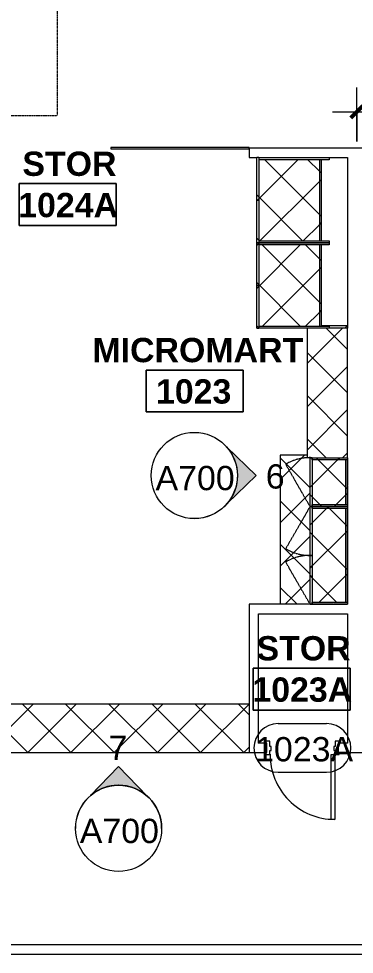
# Model space of a CAD drawing. Header units: inches. Extents: x 4757 to 6810, y 9919 to 10986.
# Drawn here: x 5821.5 to 5946.1, y 10429.3 to 10776.1 of the extents above; entities that cross this region are included whole.
import ezdxf

# ---------------------------------------------------------------- set-up
doc = ezdxf.new("R2010")
doc.units = ezdxf.units.IN
doc.header["$MEASUREMENT"] = 0
for name, pattern in [('Dash', [0.25, 0.125, -0.125]), ('Dash 1_32_', [0.0625, 0.03125, -0.03125]), ('Hidden', [0.28125, 0.1875, -0.09375])]:
    doc.linetypes.add(name, pattern=pattern)
for name, color, linetype, lineweight in [('A-ANNO-DIMS', 211, 'Continuous', 9), ('A-ANNO-DIMS-96', 211, 'Continuous', 9), ('A-AREA-IDEN', 2, 'Continuous', 9), ('A-DOOR', 31, 'Continuous', 13), ('A-DOOR-IDEN', 31, 'Continuous', 9), ('A-GENM', 13, 'Dash 1_32_', 9), ('A-WALL', 113, 'Continuous', 13), ('G-ANNO-SYMB', 111, 'Continuous', 9), ('I-WALL', 2, 'Continuous', 9), ('Q-CASE', 31, 'Continuous', 9), ('Q-CASE-HDLN', 31, 'Dash', 9)]:
    doc.layers.add(name, color=color, linetype=linetype, lineweight=lineweight)
doc.styles.add('Arial_3', font='arial.ttf', dxfattribs={"height": 9})
doc.styles.add('Swis721 Lt BT', font='swissl.ttf', dxfattribs={"height": 9})
doc.styles.add('Swis721 Lt BT_B', font='', dxfattribs={"height": 9})
doc.styles.get('Swis721 Lt BT_B').set_extended_font_data('Swis721 Lt BT', bold=True)
doc.dimstyles.new('OTJ_-_3_32__Linear__1_2__Tolerance', dxfattribs={"dimscale": 12, "dimtxt": 9.497835, "dimasz": 0.375, "dimexe": 0.75, "dimexo": 0.5, "dimgap": 0.5, "dimtad": 1, "dimdec": 1, "dimrnd": 0.5, "dimzin": 3, "dimdsep": 46, "dimlunit": 4, "dimtxsty": 'Swis721 Lt BT', "dimblk1": 'OBLIQUE', "dimblk2": 'OBLIQUE', "dimsah": 1, "dimcen": 0.09, "dimdle": 0.75, "dimazin": 0, "dimtfac": 1, "dimtdec": 4, "dimtix": 1, "dimtmove": 0, "dimatfit": 3, "dimfxl": 1, "dimtvp": 1, "dimfrac": 2, "dimtolj": 1, "dimtzin": 0, "dimarcsym": 2})
pattern_1 = [(45, (0, 0), (-8.012227, 8.012227), []), (135, (0, 0), (-8.012227, -8.012227), [])]
pattern_2 = [(315, (-10690.998, 5939.14), (8.012227, 8.012227), []), (45, (-10690.998, 5939.14), (-8.012227, 8.012227), [])]
pattern_3 = [(315, (-10659.392, 5939.14), (8.012227, 8.012227), []), (45, (-10659.392, 5939.14), (-8.012227, 8.012227), [])]
pattern_4 = [(135, (10597.267, -5945.882), (-8.012227, -8.012227), []), (225, (10597.267, -5945.882), (8.012227, -8.012227), [])]
pattern_5 = [(135, (10615.383, -5945.882), (-8.012227, -8.012227), []), (225, (10615.383, -5945.882), (8.012227, -8.012227), [])]

# ---------------------------------------------------------------- blocks, each defined once
blk = doc.blocks.new('Door - Glass Single - Patch - Short Handle-7125741-Level XX  CONSTRUCTION')
at = {"layer": 'A-DOOR', "lineweight": 20}
for p, q in [((17, 38), (17, 2)), ((18, 38), (17, 38)), ((18, 2), (18, 38)), ((17, 2), (18, 2))]:
    blk.add_line(p, q, dxfattribs=at)
at = {"layer": 'A-DOOR', "lineweight": 9}
blk.add_arc((18, 2), 36, 90, 180.5, dxfattribs=at)
at = {"layer": 'A-GENM'}
for p, q in [((-35.81, 60.06), (18, 60.06)), ((-35.81, 0.25), (-35.81, 60.06)), ((18, 0.25), (18, 60.06)), ((17.97, 0.25), (18, 0.25)), ((-29.81, -0.25), (-29.81, -48.06)), ((-17.81, -0.25), (-17.81, -48.06)), ((17.97, -0.25), (18, -0.25)), ((18, -0.25), (18, -48.06)), ((-17.81, -48.06), (-29.81, -48.06)), ((-17.81, -48.06), (18, -48.06))]:
    blk.add_line(p, q, dxfattribs=at)
blk = doc.blocks.new('Casework 3 - Casework 1-8504727-Level XX  CONSTRUCTION')
at = {"layer": 'Q-CASE'}
h = blk.add_hatch(dxfattribs=at)
h.set_pattern_fill('FP_27', color=256, style=0, pattern_type=2)
h.set_pattern_definition(pattern_1)
h.paths.add_polyline_path([(5801.65, 10505.04), (5801.65, 10522.04), (5800.65, 10522.04), (5800.65, 10505.04)], flags=0)
h = blk.add_hatch(dxfattribs=at)
h.set_pattern_fill('FP_27', color=256, style=0, pattern_type=2)
h.set_pattern_definition(pattern_1)
h.paths.add_polyline_path([(5907.04, 10504.04), (5907.04, 10522.04), (5800.65, 10522.04), (5800.65, 10504.04)], flags=0)
for p, q in [((5801.65, 10522.04), (5800.65, 10522.04)), ((5907.04, 10522.04), (5800.65, 10522.04)), ((5800.65, 10521.37), (5800.65, 10518.06)), ((5800.65, 10521.37), (5800.65, 10518.06)), ((5801.65, 10505.04), (5801.65, 10522.04)), ((5800.65, 10516.23), (5800.65, 10513.29)), ((5800.65, 10516.23), (5800.65, 10513.29)), ((5800.65, 10511.31), (5800.65, 10508.1)), ((5800.65, 10511.31), (5800.65, 10508.1)), ((5800.65, 10506.13), (5800.65, 10505.04)), ((5800.65, 10506.13), (5800.65, 10504.04)), ((5800.65, 10505.04), (5801.65, 10505.04)), ((5800.65, 10504.04), (5907.04, 10504.04))]:
    blk.add_line(p, q, dxfattribs=at)
blk = doc.blocks.new('Door - Single - 24_-8328965-Level XX  CONSTRUCTION')
at = {"layer": 'A-DOOR'}
for p, q in [((-8.01, 26.59), (-6.63, 26.59)), ((-8.01, 2.59), (-8.01, 26.59)), ((-6.63, 26.59), (-6.63, 2.59)), ((-6.63, 2.59), (-8.01, 2.59))]:
    blk.add_line(p, q, dxfattribs=at)
at = {"layer": 'A-DOOR', "lineweight": 9}
for p, q in [((-9.63, 2.59), (-9.63, 1.84)), ((-8.13, 2.59), (-9.63, 2.59)), ((-8.13, 1.09), (-8.13, 2.59)), ((-7.63, 1.09), (-8.13, 1.09)), ((-7.63, -0.41), (-7.63, 1.09)), ((16.12, 1.09), (15.62, 1.09)), ((15.62, 1.09), (15.62, -0.41)), ((17.62, 2.59), (16.12, 2.59)), ((16.12, 2.59), (16.12, 1.09)), ((17.62, 1.84), (17.62, 2.59)), ((-9.63, -1.66), (-9.63, -2.41)), ((-9.63, -2.41), (-8.13, -2.41)), ((-8.13, -2.41), (-8.13, -0.41)), ((-8.13, -0.41), (-7.63, -0.41)), ((15.62, -0.41), (16.12, -0.41)), ((16.12, -0.41), (16.12, -2.41)), ((16.12, -2.41), (17.62, -2.41)), ((17.62, -2.41), (17.62, -1.66))]:
    blk.add_line(p, q, dxfattribs=at)
blk.add_arc((-8.01, 2.59), 24, 359.5, 90, dxfattribs=at)
blk = doc.blocks.new('C-Counter Top - ADJ HEIGHT-9036809-Level XX  CONSTRUCTION')
at = {"layer": 'Q-CASE'}
h = blk.add_hatch(dxfattribs=at)
h.set_pattern_fill('FP_36', color=256, style=0, pattern_type=2)
h.set_pattern_definition([(135, (10567.016, -5943.519), (-8.012227, -8.012227), []), (225, (10567.016, -5943.519), (8.012227, -8.012227), [])])
h.paths.add_polyline_path([(7.98, -25), (7.98, -13.87), (-46.37, -13.87), (-46.37, -15), (-47.26, -15), (-47.26, -25), (-10.14, -25)], flags=0)
for p, q in [((-47.26, -15), (-47.26, -25)), ((-47.26, -25), (7.98, -25))]:
    blk.add_line(p, q, dxfattribs=at)
blk = doc.blocks.new('CW Cupbd1 - Fridge 80_h x 24_d - 2 Doors-9043055-Level XX  CONSTRUCTION')
at = {"layer": 'Q-CASE'}
h = blk.add_hatch(dxfattribs=at)
h.set_pattern_fill('FP_37', color=256, style=0, pattern_type=2)
h.set_pattern_definition(pattern_2)
h.paths.add_polyline_path([(2, 28.56), (17.8, 28.56), (17.8, 29.31), (2, 29.31)], flags=0)
h = blk.add_hatch(dxfattribs=at)
h.set_pattern_fill('FP_37', color=256, style=0, pattern_type=2)
h.set_pattern_definition(pattern_2)
h.paths.add_polyline_path([(2.75, 6.06), (32.85, 6.06), (32.85, 28.56), (2.75, 28.56), (2.75, 24.73)], flags=0)
h = blk.add_hatch(dxfattribs=at)
h.set_pattern_fill('FP_37', color=256, style=0, pattern_type=2)
h.set_pattern_definition(pattern_2)
h.paths.add_polyline_path([(17.8, 28.56), (33.6, 28.56), (33.6, 29.31), (17.8, 29.31)], flags=0)
h = blk.add_hatch(dxfattribs=at)
h.set_pattern_fill('FP_37', color=256, style=0, pattern_type=2)
h.set_pattern_definition(pattern_2)
h.paths.add_polyline_path([(2.75, 5.31), (32.85, 5.31), (32.85, 6.06), (2.75, 6.06)], flags=0)
for p, q in [((2, 29.31), (17.8, 29.31)), ((2, 29.31), (2, 28.56)), ((17.8, 28.56), (2, 28.56)), ((2.75, 28.56), (2.75, 6.06)), ((17.8, 28.56), (17.8, 29.31)), ((17.8, 29.31), (33.6, 29.31)), ((17.8, 29.31), (17.8, 28.56)), ((33.6, 28.56), (17.8, 28.56)), ((32.85, 6.06), (32.85, 28.56)), ((33.6, 28.56), (33.6, 29.31)), ((32.85, 6.06), (2.75, 6.06)), ((2.75, 6.06), (2.75, 5.31)), ((2.75, 5.31), (32.85, 5.31)), ((32.85, 5.31), (32.85, 6.06))]:
    blk.add_line(p, q, dxfattribs=at)
at = {"layer": 'Q-CASE', "lineweight": 20}
for p, q in [((2, 2.36), (2, 28.56)), ((33.6, 28.56), (33.6, 2.36)), ((2.75, 5.31), (2.75, 2.36)), ((32.85, 2.36), (32.85, 5.31)), ((2.75, 2.36), (2, 2.36)), ((33.6, 2.36), (32.85, 2.36))]:
    blk.add_line(p, q, dxfattribs=at)
blk = doc.blocks.new('CW Cupbd1 - Fridge 80_h x 24_d - 2 Doors-V12-Level XX  CONSTRUCTION')
at = {"layer": 'Q-CASE'}
h = blk.add_hatch(dxfattribs=at)
h.set_pattern_fill('FP_38', color=256, style=0, pattern_type=2)
h.set_pattern_definition(pattern_3)
h.paths.add_polyline_path([(2, 28.56), (17.8, 28.56), (17.8, 29.31), (2, 29.31)], flags=0)
h = blk.add_hatch(dxfattribs=at)
h.set_pattern_fill('FP_38', color=256, style=0, pattern_type=2)
h.set_pattern_definition(pattern_3)
h.paths.add_polyline_path([(2.75, 6.06), (32.85, 6.06), (32.85, 28.56), (2.75, 28.56), (2.75, 24.73)], flags=0)
h = blk.add_hatch(dxfattribs=at)
h.set_pattern_fill('FP_38', color=256, style=0, pattern_type=2)
h.set_pattern_definition(pattern_3)
h.paths.add_polyline_path([(17.8, 28.56), (33.6, 28.56), (33.6, 29.31), (17.8, 29.31)], flags=0)
h = blk.add_hatch(dxfattribs=at)
h.set_pattern_fill('FP_38', color=256, style=0, pattern_type=2)
h.set_pattern_definition(pattern_3)
h.paths.add_polyline_path([(2.75, 6.06), (2.75, 5.31), (32.85, 5.31), (32.85, 6.06), (8.16, 6.06)], flags=0)
for p, q in [((2, 29.31), (17.8, 29.31)), ((2, 29.31), (2, 28.56)), ((17.8, 28.56), (2, 28.56)), ((2.75, 28.56), (2.75, 6.06)), ((17.8, 28.56), (17.8, 29.31)), ((17.8, 29.31), (33.6, 29.31)), ((17.8, 29.31), (17.8, 28.56)), ((33.6, 28.56), (17.8, 28.56)), ((32.85, 6.06), (32.85, 28.56)), ((33.6, 28.56), (33.6, 29.31)), ((32.85, 6.06), (2.75, 6.06)), ((2.75, 6.06), (2.75, 5.31)), ((2.75, 5.31), (32.85, 5.31)), ((32.85, 5.31), (32.85, 6.06))]:
    blk.add_line(p, q, dxfattribs=at)
at = {"layer": 'Q-CASE', "lineweight": 20}
for p, q in [((2, 10.62), (2, 28.56)), ((33.6, 28.56), (33.6, 2.36)), ((2.75, 5.31), (2.75, 2.36)), ((32.85, 2.36), (32.85, 5.31)), ((2.75, 2.36), (2, 2.36)), ((33.6, 2.36), (32.85, 2.36))]:
    blk.add_line(p, q, dxfattribs=at)
blk = doc.blocks.new('CW Cupbd Ohead - 37_h x 13 7_8_d - 2 Doors - 1 Shelf-9043161-Level XX  CONSTRUCTION')
at = {"layer": 'Q-CASE'}
h = blk.add_hatch(dxfattribs=at)
h.set_pattern_fill('FP_39', color=256, style=0, pattern_type=2)
h.set_pattern_definition(pattern_4)
h.paths.add_polyline_path([(2.75, -15.45), (2.75, -2.36), (2, -2.36), (2, -15.45)], flags=0)
h = blk.add_hatch(dxfattribs=at)
h.set_pattern_fill('FP_39', color=256, style=0, pattern_type=2)
h.set_pattern_definition(pattern_4)
h.paths.add_polyline_path([(37.48, -2.36), (2.75, -2.36), (2.75, -3.11), (37.48, -3.11)], flags=0)
h = blk.add_hatch(dxfattribs=at)
h.set_pattern_fill('FP_39', color=256, style=0, pattern_type=2)
h.set_pattern_definition(pattern_4)
h.paths.add_polyline_path([(37.48, -15.45), (37.48, -3.11), (2.75, -3.11), (2.75, -15.45), (20.11, -15.45)], flags=0)
h = blk.add_hatch(dxfattribs=at)
h.set_pattern_fill('FP_39', color=256, style=0, pattern_type=2)
h.set_pattern_definition(pattern_4)
h.paths.add_polyline_path([(20.11, -15.45), (2, -15.45), (2, -16.24), (20.11, -16.24)], flags=0)
h = blk.add_hatch(dxfattribs=at)
h.set_pattern_fill('FP_39', color=256, style=0, pattern_type=2)
h.set_pattern_definition(pattern_4)
h.paths.add_polyline_path([(38.23, -16.24), (38.23, -15.45), (20.11, -15.45), (20.11, -16.24)], flags=0)
for p, q in [((2, -2.36), (2.75, -2.36)), ((2, -15.45), (2, -2.36)), ((2.75, -2.36), (2.75, -15.45)), ((37.48, -2.36), (2.75, -2.36)), ((2.75, -3.11), (37.48, -3.11)), ((37.48, -2.36), (38.23, -2.36)), ((37.48, -15.45), (37.48, -2.36)), ((38.23, -15.45), (38.23, -2.36)), ((2, -15.45), (20.11, -15.45)), ((2, -15.45), (2, -16.24)), ((2.75, -15.45), (2, -15.45)), ((20.11, -16.24), (2, -16.24)), ((20.11, -16.24), (20.11, -15.45)), ((20.11, -15.45), (38.23, -15.45)), ((20.11, -15.45), (20.11, -16.24)), ((38.23, -16.24), (20.11, -16.24)), ((38.23, -15.45), (37.48, -15.45)), ((38.23, -16.24), (38.23, -15.45))]:
    blk.add_line(p, q, dxfattribs=at)
at = {"layer": 'Q-CASE', "linetype": 'Hidden'}
for p, q in [((2, -16.24), (17.68, -25.3)), ((38.23, -16.24), (22.54, -25.3))]:
    blk.add_line(p, q, dxfattribs=at)
for centre, start, end in [((2, -16.24), 330, 0.5), ((38.23, -16.24), 179.5, 210)]:
    blk.add_arc(centre, 18.12, start, end, dxfattribs=at)
at = {"layer": 'Q-CASE-HDLN'}
for p, q in [((2, -16.24), (2, -2.36)), ((2, -2.36), (38.23, -2.36)), ((38.23, -2.36), (38.23, -16.24)), ((38.23, -16.24), (2, -16.24))]:
    blk.add_line(p, q, dxfattribs=at)
blk = doc.blocks.new('C-Counter Top - ADJ HEIGHT - 1_ 3_-9039515-Level XX  CONSTRUCTION')
at = {"layer": 'Q-CASE'}
h = blk.add_hatch(dxfattribs=at)
h.set_pattern_fill('FP_40', color=256, style=0, pattern_type=2)
h.set_pattern_definition([(135, (10614.981, -5943.519), (-8.012227, -8.012227), []), (225, (10614.981, -5943.519), (8.012227, -8.012227), [])])
h.paths.add_polyline_path([(-46.41, -6.74), (-46.41, 0), (-47.26, 0), (-47.26, -9.69), (-47.16, -9.69), (-47.16, -6.74)], flags=0)
blk.add_line((-47.26, 0), (-47.26, -9.69), dxfattribs=at)
blk = doc.blocks.new('C-Counter Top - ADJ HEIGHT - 1_ 3_-9039492-Level XX  CONSTRUCTION')
at = {"layer": 'Q-CASE'}
h = blk.add_hatch(dxfattribs=at)
h.set_pattern_fill('FP_41', color=256, style=0, pattern_type=2)
h.set_pattern_definition([(135, (10614.125, -5943.519), (-8.012227, -8.012227), []), (225, (10614.125, -5943.519), (8.012227, -8.012227), [])])
h.paths.add_polyline_path([(0.74, -13.09), (0.74, 0), (-47.26, 0), (-47.26, -15), (0.74, -15), (0.74, -13.88)], flags=0)
for p, q in [((0.74, 0), (-47.26, 0)), ((-47.26, 0), (-47.26, -15)), ((-47.26, -15), (0.74, -15)), ((0.74, -15), (0.74, -13.88))]:
    blk.add_line(p, q, dxfattribs=at)
blk = doc.blocks.new('CW Cupbd Ohead1 - 37_h x 13 7_8_d - 1 Door - 1 Shelf 2-9043129-Level XX  CONSTRUCTION')
at = {"layer": 'Q-CASE'}
h = blk.add_hatch(dxfattribs=at)
h.set_pattern_fill('FP_42', color=256, style=0, pattern_type=2)
h.set_pattern_definition(pattern_5)
h.paths.add_polyline_path([(2.75, -2.36), (2, -2.36), (2, -15.45), (2.75, -15.45)], flags=0)
h = blk.add_hatch(dxfattribs=at)
h.set_pattern_fill('FP_42', color=256, style=0, pattern_type=2)
h.set_pattern_definition(pattern_5)
h.paths.add_polyline_path([(19.36, -2.36), (2.75, -2.36), (2.75, -3.11), (19.36, -3.11)], flags=0)
h = blk.add_hatch(dxfattribs=at)
h.set_pattern_fill('FP_42', color=256, style=0, pattern_type=2)
h.set_pattern_definition(pattern_5)
h.paths.add_polyline_path([(19.36, -3.11), (2.75, -3.11), (2.75, -15.45), (19.36, -15.45)], flags=0)
h = blk.add_hatch(dxfattribs=at)
h.set_pattern_fill('FP_42', color=256, style=0, pattern_type=2)
h.set_pattern_definition(pattern_5)
h.paths.add_polyline_path([(20.11, -2.36), (19.36, -2.36), (19.36, -15.45), (20.11, -15.45)], flags=0)
h = blk.add_hatch(dxfattribs=at)
h.set_pattern_fill('FP_42', color=256, style=0, pattern_type=2)
h.set_pattern_definition(pattern_5)
h.paths.add_polyline_path([(20.11, -15.45), (2, -15.45), (2, -16.24), (20.11, -16.24)], flags=0)
for p, q in [((2, -2.36), (2.75, -2.36)), ((2, -15.45), (2, -2.36)), ((2.75, -2.36), (2.75, -15.45)), ((19.36, -2.36), (2.75, -2.36)), ((2.75, -3.11), (19.36, -3.11)), ((19.36, -2.36), (20.11, -2.36)), ((19.36, -15.45), (19.36, -2.36)), ((20.11, -15.45), (20.11, -2.36)), ((2, -15.45), (20.11, -15.45)), ((2, -15.45), (2, -16.24)), ((2.75, -15.45), (2, -15.45)), ((20.11, -16.24), (2, -16.24)), ((20.11, -15.45), (19.36, -15.45)), ((20.11, -16.24), (20.11, -15.45))]:
    blk.add_line(p, q, dxfattribs=at)
at = {"layer": 'Q-CASE', "linetype": 'Hidden'}
blk.add_line((20.11, -16.24), (4.42, -25.3), dxfattribs=at)
blk.add_arc((20.11, -16.24), 18.12, 179.5, 210, dxfattribs=at)
at = {"layer": 'Q-CASE-HDLN'}
for p, q in [((2, -16.24), (2, -2.36)), ((2, -2.36), (20.11, -2.36)), ((20.11, -2.36), (20.11, -16.24)), ((20.11, -16.24), (2, -16.24))]:
    blk.add_line(p, q, dxfattribs=at)
blk = doc.blocks.new('Elevation - Filled Arrow 2-347888-Level XX  CONSTRUCTION')
at = {"layer": 'G-ANNO-SYMB'}
blk.add_circle((0, 0), 0.1664, dxfattribs=at)
blk = doc.blocks.new('Elevation - Filled Arrow-151867-Level XX  CONSTRUCTION')
at = {"layer": 'G-ANNO-SYMB'}
h = blk.add_hatch(color=256, dxfattribs=at)
edge = h.paths.add_edge_path(flags=0)
edge.add_line((0, 0.2393), (0.1103, 0.1247))
edge.add_arc((-0.0002, -0.0002), 0.1667, 48.498, 130.5571)
edge.add_line((-0.1085, 0.1265), (0, 0.2393))
for p, q in [((0, 0.2393), (-0.1085, 0.1265)), ((-0.1084, 0.1266), (0, 0.2393)), ((0, 0.2393), (-0.1084, 0.1266)), ((0, 0.2393), (0.11, 0.1249)), ((0.1103, 0.1247), (0, 0.2393))]:
    blk.add_line(p, q, dxfattribs=at)
blk.add_arc((-0.0002, -0.0002), 0.1667, 48.498, 130.5571, dxfattribs=at)
blk.add_ellipse((-0.0002, -0.0001), major_axis=(-0.1667, 0), ratio=0.999376, start_param=3.141593, end_param=6.283185, dxfattribs=at)
blk = doc.blocks.new('Door Tag - Door Tag-41184-Level XX  CONSTRUCTION')
at = {"layer": 'A-DOOR-IDEN'}
for p, q in [((-0.09375, 0.09375), (0.09375, 0.09375)), ((-0.09375, -0.09375), (0.09375, -0.09375))]:
    blk.add_line(p, q, dxfattribs=at)
for centre, start, end in [((-0.09375, 0), 90, 270), ((0.09375, 0), 270, 90)]:
    blk.add_arc(centre, 0.09375, start, end, dxfattribs=at)
blk = doc.blocks.new('Room Tag - Room Name and Number-3379422-Level XX  CONSTRUCTION')
at = {"layer": 'A-AREA-IDEN'}
for p, q in [((-0.1881, -0.1636), (-0.1881, -0.0018)), ((-0.1881, -0.0018), (0.1869, -0.0018)), ((0.1869, -0.0018), (-0.1881, -0.0018)), ((-0.1881, -0.0018), (-0.1881, -0.1636)), ((0.1869, -0.0018), (0.1869, -0.1636)), ((0.1869, -0.1636), (0.1869, -0.0018)), ((0.1869, -0.1636), (-0.1881, -0.1636)), ((-0.1881, -0.1636), (0.1869, -0.1636))]:
    blk.add_line(p, q, dxfattribs=at)
blk = doc.blocks.new('DIMBLOCK30-Level XX  CONSTRUCTION')
at = {"layer": 'A-ANNO-DIMS-96'}
for p, q in [((5947.02, 10730.6), (5947.02, 10750.59)), ((6035.02, 10734.1), (6035.02, 10750.59)), ((5938.02, 10741.59), (6044.02, 10741.59)), ((5947.02, 10741.59), (5947.02, 10730.6)), ((6035.02, 10741.59), (6035.02, 10734.1))]:
    blk.add_line(p, q, dxfattribs=at)
at = {"layer": 'A-ANNO-DIMS-96', "lineweight": 50}
for p, q in [((5947.02, 10741.59), (5944.77, 10739.34)), ((5947.02, 10741.59), (5949.27, 10743.84)), ((6035.02, 10741.59), (6032.77, 10739.34)), ((6035.02, 10741.59), (6037.27, 10743.84))]:
    blk.add_line(p, q, dxfattribs=at)
at = {"layer": 'A-ANNO-DIMS-96', "color": 0, "insert": (5976.47, 10759.6), "char_height": 9, "width": 34.9159, "attachment_point": 1, "line_spacing_factor": 1.005062, "style": 'Swis721 Lt BT'}
blk.add_mtext('7\' - 4"', dxfattribs=at)
blk = doc.blocks.new('_Oblique')
at = {"color": 0, "linetype": 'ByBlock', "lineweight": -2}
blk.add_line((-0.5, -0.5), (0.5, 0.5), dxfattribs=at)

msp = doc.modelspace()

# ---------------------------------------------------------------- linework, layer by layer
at = {"layer": 'A-WALL'}
msp.add_line((5907.04, 10728.1), (5907.04, 10727.85), dxfattribs=at)
at = {"layer": 'I-WALL', "lineweight": 13}
for p, q in [((5907.04, 10728.35), (5855.65, 10728.35)), ((5855.65, 10728.35), (5855.65, 10727.85)), ((5855.65, 10727.85), (5907.04, 10727.85)), ((5907.04, 10728.1), (5907.04, 10728.35)), ((5949.04, 10728.1), (5907.04, 10728.1)), ((5907.04, 10727.85), (5907.04, 10724.6)), ((5907.04, 10724.6), (5909.83, 10724.6)), ((5910.58, 10724.6), (5943.52, 10724.6)), ((5943.52, 10724.6), (5943.52, 10661.39)), ((5907.04, 10559.04), (5907.04, 10504.04)), ((5929.64, 10559.04), (5907.04, 10559.04)), ((5910.54, 10507.54), (5910.54, 10555.54)), ((5910.54, 10555.54), (5943.52, 10555.54)), ((5943.52, 10555.54), (5943.52, 10507.54)), ((5913.54, 10507.54), (5910.54, 10507.54)), ((5913.54, 10504.04), (5913.54, 10507.54)), ((5943.52, 10507.54), (5940.04, 10507.54)), ((5940.04, 10507.54), (5940.04, 10504.04)), ((5907.04, 10504.04), (5913.54, 10504.04)), ((5940.04, 10504.04), (6038.52, 10504.04)), ((6245.92, 10432.79), (5729.54, 10432.79)), ((5726.04, 10429.29), (6242.41, 10429.29))]:
    msp.add_line(p, q, dxfattribs=at)

# ---------------------------------------------------------------- block references
at = {"layer": 'A-AREA-IDEN', "xscale": 95.99999999999994, "yscale": 95.99999999999994, "zscale": 95.99999999999994}
for p in [(5839.74, 10715.13), (5886.87, 10646.05), (5926.63, 10535.51)]:
    msp.add_blockref('Room Tag - Room Name and Number-3379422-Level XX  CONSTRUCTION', p, dxfattribs=at)
at = {"layer": 'A-DOOR'}
msp.add_blockref('Door - Glass Single - Patch - Short Handle-7125741-Level XX  CONSTRUCTION', (5817.84, 10788.29), dxfattribs=at)
at = {"layer": 'A-DOOR', "rotation": 180}
msp.add_blockref('Door - Single - 24_-8328965-Level XX  CONSTRUCTION', (5930.78, 10505.88), dxfattribs=at)
at = {"layer": 'A-DOOR-IDEN', "xscale": 95.99999999999994, "yscale": 95.99999999999994, "zscale": 95.99999999999994}
msp.add_blockref('Door Tag - Door Tag-41184-Level XX  CONSTRUCTION', (5926.79, 10505.79), dxfattribs=at)
at = {"layer": 'G-ANNO-SYMB', "xscale": 95.99999999999994, "yscale": 95.99999999999994, "zscale": 95.99999999999994}
for name, p in [('Elevation - Filled Arrow 2-347888-Level XX  CONSTRUCTION', (5886.69, 10606.78)), ('Elevation - Filled Arrow-151867-Level XX  CONSTRUCTION', (5858.58, 10475.97)), ('Elevation - Filled Arrow 2-347888-Level XX  CONSTRUCTION', (5858.58, 10475.97))]:
    msp.add_blockref(name, p, dxfattribs=at)
at = {"layer": 'G-ANNO-SYMB', "extrusion": (0, 0, -1), "xscale": 95.99999999999994, "yscale": 95.99999999999994, "zscale": 95.99999999999994, "rotation": 90.00000000000038}
msp.add_blockref('Elevation - Filled Arrow-151867-Level XX  CONSTRUCTION', (-5886.69, 10606.78), dxfattribs=at)
at = {"layer": 'Q-CASE'}
for name, p, rotation in [('CW Cupbd1 - Fridge 80_h x 24_d - 2 Doors-9043055-Level XX  CONSTRUCTION', (5939.14, 10691), 89.99999999999879), ('CW Cupbd1 - Fridge 80_h x 24_d - 2 Doors-V12-Level XX  CONSTRUCTION', (5939.14, 10659.39), 89.99999999999879), ('C-Counter Top - ADJ HEIGHT - 1_ 3_-9039492-Level XX  CONSTRUCTION', (5943.52, 10614.13), 270.0000000000006), ('C-Counter Top - ADJ HEIGHT - 1_ 3_-9039515-Level XX  CONSTRUCTION', (5943.52, 10614.98), 270.0000000000006), ('C-Counter Top - ADJ HEIGHT-9036809-Level XX  CONSTRUCTION', (5943.52, 10567.02), 270.0000000000006), ('CW Cupbd Ohead1 - 37_h x 13 7_8_d - 1 Door - 1 Shelf 2-9043129-Level XX  CONSTRUCTION', (5945.88, 10615.38), 270), ('CW Cupbd Ohead - 37_h x 13 7_8_d - 2 Doors - 1 Shelf-9043161-Level XX  CONSTRUCTION', (5945.88, 10597.27), 270.0000000000011)]:
    msp.add_blockref(name, p, dxfattribs=dict(at, rotation=rotation))
msp.add_blockref('Casework 3 - Casework 1-8504727-Level XX  CONSTRUCTION', (0, 0), dxfattribs=at)

# ---------------------------------------------------------------- texts
at = {"layer": 'A-AREA-IDEN', "char_height": 9, "attachment_point": 1, "style": 'Swis721 Lt BT_B'}
for s, insert, width in [('STOR', (5822.88, 10726.84), 40.602), ('1024A', (5821.34, 10711.53), 43.632), ('MICROMART', (5848.88, 10657.77), 91.809), ('1023', (5872.46, 10642.45), 33.936), ('STOR', (5909.77, 10547.23), 40.602), ('1023A', (5908.23, 10531.91), 43.632)]:
    msp.add_mtext(s, dxfattribs=dict(at, insert=insert, width=width))
at = {"layer": 'A-DOOR-IDEN', "insert": (5909.25, 10509.81), "char_height": 9, "width": 42.117, "attachment_point": 1, "style": 'Swis721 Lt BT'}
msp.add_mtext('1023A', dxfattribs=at)
at = {"layer": 'G-ANNO-SYMB', "char_height": 9, "attachment_point": 1}
for s, insert, width, style in [('A700', (5872.3, 10610.33), 35.754, 'Arial_3'), ('6', (5913.2, 10610.93), 8.181, 'Swis721 Lt BT'), ('7', (5854.85, 10510.35), 8.181, 'Swis721 Lt BT'), ('A700', (5844.19, 10479.52), 35.754, 'Arial_3')]:
    msp.add_mtext(s, dxfattribs=dict(at, insert=insert, width=width, style=style))

# ---------------------------------------------------------------- dimensions: what is measured, and where the dimension line sits
at = {"layer": 'A-ANNO-DIMS'}
dim = msp.add_linear_dim(base=(6035.02, 10741.59), p1=(5947.02, 10724.6), p2=(6035.02, 10728.1), dimstyle='OTJ_-_3_32__Linear__1_2__Tolerance', override={"dimpost": '<>', "dimfxl": 88.069575}, dxfattribs=at)
dim.commit()
dim.dimension.update_dxf_attribs({"geometry": 'DIMBLOCK30-Level XX  CONSTRUCTION', "text_midpoint": (5991.02, 10752.09)})

doc.saveas('drawing.dxf')
